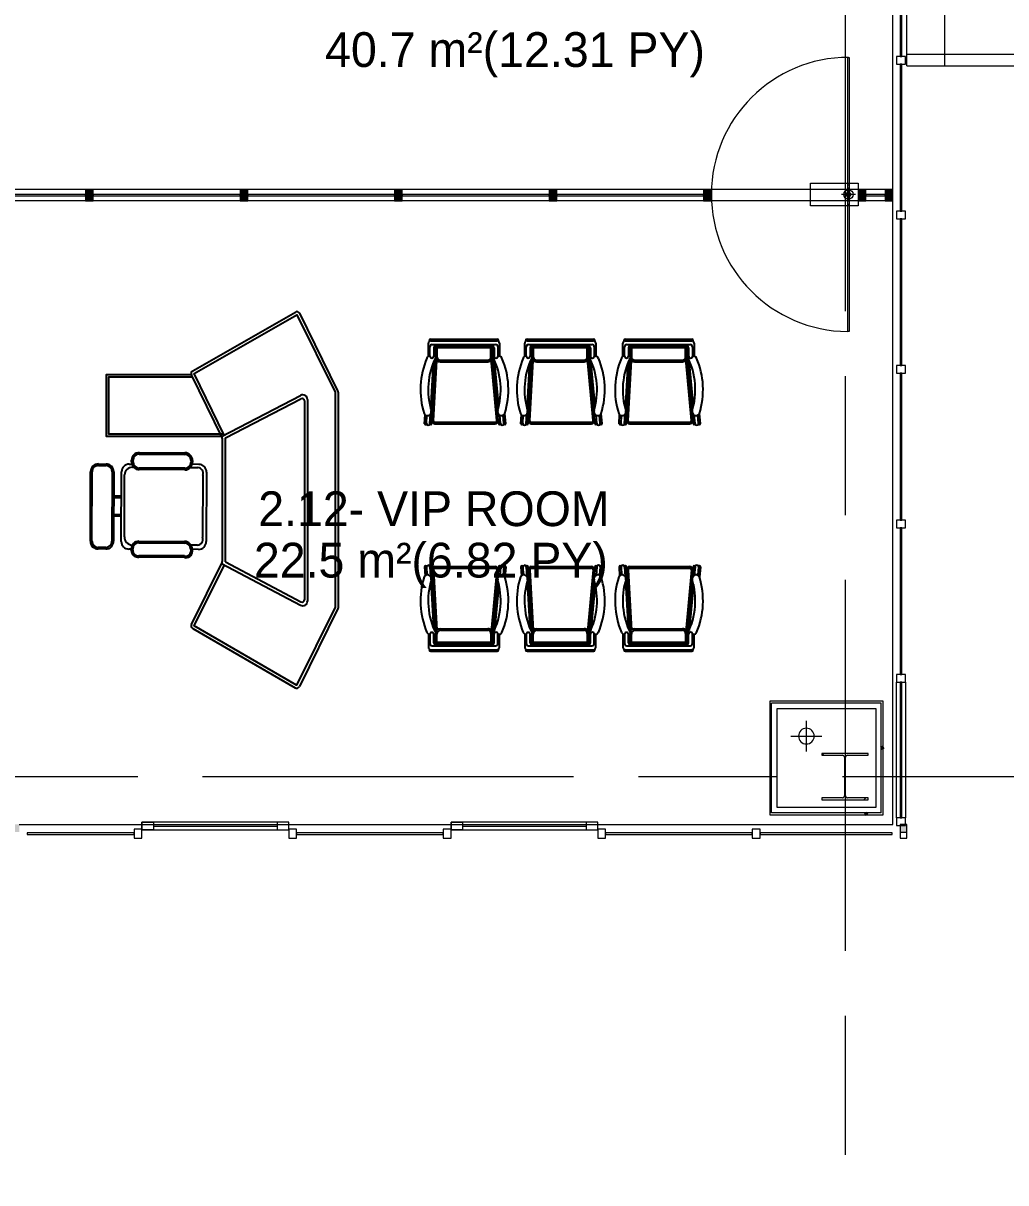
# Model space of a CAD drawing. Header units: millimetres. Extents: x -76261 to 649593, y -304265 to 60256.
# Drawn here: x 89981 to 96341, y -18830 to -11324 of the extents above; entities that cross this region are included whole.
import ezdxf

# ---------------------------------------------------------------- set-up
doc = ezdxf.new("R2010")
doc.units = ezdxf.units.MM
doc.header["$LTSCALE"] = 2000
doc.header["$MEASUREMENT"] = 0
doc.linetypes.add('Centre', pattern=[6.9, 4, -0.7, 1.5, -0.7])
doc.layers.get('0').update_dxf_attribs({"linetype": 'CONTINUOUS'})
for name, color, linetype, lineweight in [('A-AREA-IDEN', 8, 'CONTINUOUS', 15), ('A-DETL-GENF', 8, 'CONTINUOUS', 15), ('A-DETL-MBND', 8, 'CONTINUOUS', 15), ('A-FLOR', 8, 'CONTINUOUS', 15), ('A-GENM', 8, 'CONTINUOUS', 15), ('A-GLAZ', 8, 'CONTINUOUS', 15), ('A-GLAZ-CURT', 8, 'CONTINUOUS', 15), ('A-GLAZ-CWMG', 8, 'CONTINUOUS', 15), ('A-WALL', 8, 'CONTINUOUS', 15), ('A-WALL-PATT', 8, 'CONTINUOUS', 50), ('P-PIPE', 8, 'CONTINUOUS', 15), ('P-PIPE-CNTR', 8, 'CONTINUOUS', 15), ('S-COLS', 8, 'CONTINUOUS', 15), ('S-GRID', 14, 'CONTINUOUS', 15), ('VIP NT_dwg', 8, 'CONTINUOUS', 15)]:
    doc.layers.add(name, color=color, linetype=linetype, lineweight=lineweight)
doc.layers.add('HATCH', color=8, linetype='CONTINUOUS')
doc.styles.add('.VnArial Narrow_B', font='Vnarianb_0.ttf', dxfattribs={"height": 225})
pattern_1 = [(0, (150192.53, 42001.64), (1219.2, 304.8), [50.292, -864.108, 50.292, -864.108, -4876.8]), (0, (150192.53, 42001.64), (1219.2, 304.8), [-1828.8, 50.292, -1778.508, 50.292, -864.108, -2133.6]), (0, (150192.53, 42001.64), (1219.2, 304.8), [-4572, 50.292, -559.308, 50.292, -1473.708]), (120, (150649.73, 42154.04), (-873.5645, 903.4582), [50.292, -864.108, 50.292, -864.108, -4876.8]), (120, (150649.73, 42154.04), (-873.5645, 903.4582), [-1828.8, 50.292, -1778.508, 50.292, -864.108, -2133.6]), (120, (150649.73, 42154.04), (-873.5645, 903.4582), [-4572, 50.292, -559.308, 50.292, -1473.708]), (240, (150802.13, 42763.64), (-345.6355, -1208.2582), [50.292, -864.108, 50.292, -864.108, -4876.8]), (240, (150802.13, 42763.64), (-345.6355, -1208.2582), [-1828.8, 50.292, -1778.508, 50.292, -864.108, -2133.6]), (240, (150802.13, 42763.64), (-345.6355, -1208.2582), [-4572, 50.292, -559.308, 50.292, -1473.708])]

# ---------------------------------------------------------------- blocks, each defined once
blk = doc.blocks.new('AD_UK Beams-Column - SC2-300_300_8_12-V31-2nd FLOOR PLAN')
at = {"layer": 'S-COLS'}
h = blk.add_hatch(dxfattribs=at)
h.set_pattern_fill('FP_71', color=256, style=0, pattern_type=2)
h.set_pattern_definition([(45, (54892.53, 58201.64), (-371.231, 371.231), []), (45, (54892.53, 58764.14), (-371.231, 371.231), [])])
h.paths.add_polyline_path([(-46.2, -150), (150, -150), (150, -138), (17, -138), (7.8, -134.2), (4, -125), (4, 125), (7.8, 134.2), (17, 138), (150, 138), (150, 150), (-150, 150), (-150, 138), (-17, 138), (-7.8, 134.2), (-4, 125), (-4, -125), (-7.8, -134.2), (-17, -138), (-150, -138), (-150, -150)], flags=0)
for p, q in [((150, 150), (-150, 150)), ((-150, 150), (-150, 138)), ((-150, 138), (-17, 138)), ((-4, 125), (-4, -125)), ((4, -125), (4, 125)), ((17, 138), (150, 138)), ((150, 138), (150, 150)), ((-17, -138), (-150, -138)), ((-150, -138), (-150, -150)), ((-150, -150), (150, -150)), ((150, -138), (17, -138)), ((150, -150), (150, -138))]:
    blk.add_line(p, q, dxfattribs=at)
for centre, start, end in [((-17, 125), 0, 90), ((17, 125), 90, 180), ((-17, -125), 270, 0), ((17, -125), 180, 270)]:
    blk.add_arc(centre, 13, start, end, dxfattribs=at)
blk = doc.blocks.new('LS-Office-S_rvt-1-2nd FLOOR PLAN')
at = {"layer": 'A-FLOR'}
for p, q in [((-54582.5, -54401.6), (-54582.5, -48801.6)), ((-54582.5, -58511.6), (-54582.5, -54476.6)), ((-60236.3, -58511.6), (-54582.5, -58511.6))]:
    blk.add_line(p, q, dxfattribs=at)
blk.add_blockref('AD_UK Beams-Column - SC2-300_300_8_12-V31-2nd FLOOR PLAN', (-54892.5, -58201.6))
blk = doc.blocks.new('CANPY1 - Type 1-10849240-2nd FLOOR PLAN')
at = {"layer": 'A-DETL-MBND'}
h = blk.add_hatch(dxfattribs=at)
h.set_pattern_fill('FP_9', color=256, style=0, pattern_type=2)
h.set_pattern_definition([(180, (125, 3545), (-7e-14, -600), []), (270, (125, 3545), (600, 4e-14), [])])
h.paths.add_polyline_path([(3125, 45), (3125, 7045), (-2875, 7045), (-2875, 45), (-2175, 45), (-2175, 345), (-1575, 345), (-1575, 45), (1825, 45), (1825, 345), (2425, 345), (2425, 45), (3117.2, 45)], flags=0)
h.paths.add_polyline_path([(2224.6, 2904.2), (2221.2, 2870.7), (2214.5, 2838.9), (2204.8, 2810), (2192.4, 2784.8), (2177.6, 2764.2), (2161.1, 2749.1), (2143.4, 2739.7), (2125, 2736.6), (2106.6, 2739.7), (2088.9, 2749.1), (2072.4, 2764.2), (2057.6, 2784.8), (2045.2, 2810), (2035.5, 2838.9), (2028.8, 2870.7), (2025.4, 2916.5), (2026.5, 4603.2), (2041.2, 4622.7), (2060.7, 4635.3), (2090.8, 4644.7), (2110, 4648), (2110, 4667.9), (2100, 4668.7), (2100, 4692.3), (2110, 4692.3), (2110, 4729.1), (2120, 4729.1), (2120, 5231.2), (2130, 5231.2), (2130, 4729.1), (2140, 4729.1), (2140, 4692.3), (2150, 4691.4), (2150, 4667.9), (2140, 4667.9), (2140, 4646.6), (2161.1, 4644.1), (2192.4, 4633.3), (2211.6, 4620.9), (2223.5, 4603.2), (2224.6, 2916.5)], flags=0)
h.paths.add_polyline_path([(-1775.4, 2944.5), (-1775.4, 2910.5), (-1778.8, 2877), (-1788.4, 2836.5), (-1795.2, 2816.2), (-1807.6, 2791), (-1822.4, 2770.5), (-1838.9, 2755.3), (-1856.6, 2746), (-1875, 2742.8), (-1893.4, 2746), (-1911.1, 2755.3), (-1927.6, 2770.5), (-1942.4, 2791), (-1954.8, 2816.2), (-1964.5, 2845.2), (-1971.2, 2877), (-1974.6, 2916.5), (-1973.5, 4609.5), (-1961.6, 4627.2), (-1939.3, 4641.6), (-1909.2, 4651), (-1890, 4654.2), (-1890, 4674.1), (-1900, 4674.9), (-1900, 4698.5), (-1890, 4698.5), (-1890, 4735.3), (-1880, 4735.3), (-1880, 5237.4), (-1870, 5237.4), (-1870, 4735.4), (-1860, 4735.4), (-1860, 4698.5), (-1850, 4697.7), (-1850, 4674.1), (-1860, 4674.1), (-1860, 4652.8), (-1838.9, 4650.4), (-1807.6, 4639.6), (-1788.4, 4627.2), (-1776.5, 4609.5), (-1775.4, 2977.5)], flags=0)
for q in [(3125, 7045), (2425, 45)]:
    blk.add_line((3125, 45), q, dxfattribs=at)
blk = doc.blocks.new('System Panel - Glazed-10965413-2nd FLOOR PLAN')
at = {"layer": 'A-GLAZ-CURT'}
for p, q in [((438.8, 5.2), (-438.8, 5.2)), ((-438.8, 5.2), (-438.8, -5.2)), ((438.8, -5.2), (438.8, 5.2)), ((-438.8, -5.2), (438.8, -5.2))]:
    blk.add_line(p, q, dxfattribs=at)
blk = doc.blocks.new('System Panel - Glazed-10965414-2nd FLOOR PLAN')
at = {"layer": 'A-GLAZ-CURT'}
for p, q in [((475, 5.2), (-475, 5.2)), ((-475, 5.2), (-475, -5.2)), ((475, -5.2), (475, 5.2)), ((-475, -5.2), (475, -5.2))]:
    blk.add_line(p, q, dxfattribs=at)
blk = doc.blocks.new('Rectangular Mullion - 50 x 100-10965419-2nd FLOOR PLAN')
at = {"layer": 'A-GLAZ-CWMG'}
for p, q in [((0, 30), (-50, 30)), ((-50, 30), (-50, -30)), ((0, -30), (0, 30)), ((-50, -30), (0, -30))]:
    blk.add_line(p, q, dxfattribs=at)
blk = doc.blocks.new('Rectangular Mullion - 50 x 100-10965412-2nd FLOOR PLAN')
at = {"layer": 'A-GLAZ-CWMG'}
for p, q in [((-25, 30), (25, 30)), ((-25, -30), (-25, 30)), ((25, 30), (25, -30)), ((25, -30), (-25, -30))]:
    blk.add_line(p, q, dxfattribs=at)
blk = doc.blocks.new('Rectangular Mullion - 50 x 100-10932181-2nd FLOOR PLAN')
at = {"layer": 'A-GLAZ-CWMG'}
for p, q in [((-54560, -58469.1), (-54560, -57591.6)), ((-54500, -57591.6), (-54500, -58469.1))]:
    blk.add_line(p, q, dxfattribs=at)
blk = doc.blocks.new('System Panel - Glazed-10965386-2nd FLOOR PLAN')
at = {"layer": 'A-GLAZ-CURT'}
for p, q in [((346.9, 5.2), (-346.9, 5.2)), ((-346.9, 5.2), (-346.9, -5.2)), ((346.9, -5.2), (346.9, 5.2)), ((-346.9, -5.2), (346.9, -5.2))]:
    blk.add_line(p, q, dxfattribs=at)
blk = doc.blocks.new('System Panel - Glazed-10965385-2nd FLOOR PLAN')
at = {"layer": 'A-GLAZ-CURT'}
for p, q in [((475, 5.2), (-475, 5.2)), ((-475, 5.2), (-475, -5.2)), ((475, -5.2), (475, 5.2)), ((-475, -5.2), (475, -5.2))]:
    blk.add_line(p, q, dxfattribs=at)
blk = doc.blocks.new('System Panel - Glazed-10965384-2nd FLOOR PLAN')
at = {"layer": 'A-GLAZ-CURT'}
for p, q in [((428.1, 5.2), (-428.1, 5.2)), ((-428.1, 5.2), (-428.1, -5.2)), ((428.1, -5.2), (428.1, 5.2)), ((-428.1, -5.2), (428.1, -5.2))]:
    blk.add_line(p, q, dxfattribs=at)
blk = doc.blocks.new('System Panel - Glazed-10959352-2nd FLOOR PLAN')
at = {"layer": 'A-GLAZ-CURT'}
for p, q in [((475, 5.2), (-475, 5.2)), ((-475, 5.2), (-475, -5.2)), ((475, -5.2), (475, 5.2)), ((-475, -5.2), (475, -5.2))]:
    blk.add_line(p, q, dxfattribs=at)
blk = doc.blocks.new('SSD-1EA - SSD-1EA-10961592-2nd FLOOR PLAN')
at = {"layer": 'A-DETL-GENF'}
for p, q in [((-417, 882), (-407, 882)), ((-417, -892), (-417, 882)), ((-407, -892), (-407, 882)), ((-475, 68), (-167, 68)), ((-475, -78), (-475, 68)), ((-407, 58), (-417, 58)), ((-412, -50), (-412, 40)), ((-167, 68), (-167, -78)), ((-457, -5), (-367, -5)), ((-407, -68), (-417, -68)), ((-167, -78), (-475, -78)), ((-412, -892), (-417, -892))]:
    blk.add_line(p, q, dxfattribs=at)
for radius in [30, 15]:
    blk.add_circle((-412, -5), radius, dxfattribs=at)
blk.add_arc((-412, -5), 887, 270, 89.67702, dxfattribs=at)
blk = doc.blocks.new('System Panel - Glazed-10961523-2nd FLOOR PLAN')
at = {"layer": 'A-GLAZ-CURT'}
for p, q in [((62.5, 5.2), (-62.5, 5.2)), ((-62.5, 5.2), (-62.5, -5.2)), ((62.5, -5.2), (62.5, 5.2)), ((-62.5, -5.2), (62.5, -5.2))]:
    blk.add_line(p, q, dxfattribs=at)
blk = doc.blocks.new('Rectangular Mullion - 52X100-10959357-2nd FLOOR PLAN')
at = {"layer": 'A-GLAZ-CWMG'}
blk.add_hatch(color=256, dxfattribs=at).paths.add_polyline_path([(0, 37.5), (0, -37.5), (-50, -37.5), (-50, 37.5)], flags=0)
for p, q in [((-50, 37.5), (0, 37.5)), ((-50, -37.5), (-50, 37.5)), ((0, 37.5), (0, -37.5)), ((0, -37.5), (-50, -37.5))]:
    blk.add_line(p, q, dxfattribs=at)
blk = doc.blocks.new('Rectangular Mullion - 52X100-10959346-2nd FLOOR PLAN')
at = {"layer": 'A-GLAZ-CWMG'}
blk.add_hatch(color=256, dxfattribs=at).paths.add_polyline_path([(25, 37.5), (25, -37.5), (-25, -37.5), (-25, 37.5)], flags=0)
for p, q in [((-25, 37.5), (25, 37.5)), ((-25, -37.5), (-25, 37.5)), ((25, 37.5), (25, -37.5)), ((25, -37.5), (-25, -37.5))]:
    blk.add_line(p, q, dxfattribs=at)
blk = doc.blocks.new('Rectangular Mullion - 52X100-10959349-2nd FLOOR PLAN')
at = {"layer": 'A-GLAZ-CWMG'}
for p, q in [((-57807.5, -54401.6), (-58757.5, -54401.6)), ((-57807.5, -54476.6), (-58757.5, -54476.6))]:
    blk.add_line(p, q, dxfattribs=at)
blk = doc.blocks.new('Rectangular Mullion - 52X100-10961520-2nd FLOOR PLAN')
at = {"layer": 'A-GLAZ-CWMG'}
for p, q in [((-54632.5, -54401.6), (-54757.5, -54401.6)), ((-54632.5, -54476.6), (-54757.5, -54476.6))]:
    blk.add_line(p, q, dxfattribs=at)
blk = doc.blocks.new('System Panel - Glazed-10961573-2nd FLOOR PLAN')
at = {"layer": 'A-GLAZ-CURT'}
for p, q in [((242.5, 5.2), (-242.5, 5.2)), ((-242.5, 5.2), (-242.5, -5.2)), ((242.5, -5.2), (242.5, 5.2)), ((-242.5, -5.2), (242.5, -5.2))]:
    blk.add_line(p, q, dxfattribs=at)
blk = doc.blocks.new('Rectangular Mullion - 52X100-10961570-2nd FLOOR PLAN')
at = {"layer": 'A-GLAZ-CWMG'}
for p, q in [((-59807.5, -54401.6), (-60292.5, -54401.6)), ((-59807.5, -54476.6), (-60292.5, -54476.6))]:
    blk.add_line(p, q, dxfattribs=at)
blk = doc.blocks.new('M_Curtain Wall Awning - M_Curtain Wall Awning-V37-2nd FLOOR PLAN')
at = {"layer": 'A-GLAZ'}
for p, q in [((-475, 25), (-475, 75)), ((-475, 75), (-400, 75)), ((-475, 75), (-475, 25)), ((0, 75), (-475, 75)), ((-400, 25), (-475, 25)), ((-475, 25), (0, 25)), ((-400, 75), (-400, 25)), ((400, 75), (-400, 75)), ((-400, 49.6), (400, 49.6)), ((-400, 25), (400, 25)), ((475, 75), (0, 75)), ((0, 25), (475, 25)), ((400, 75), (400, 25)), ((475, 75), (400, 75)), ((400, 25), (475, 25)), ((475, 25), (475, 75)), ((475, 25), (475, 75))]:
    blk.add_line(p, q, dxfattribs=at)
blk = doc.blocks.new('Rectangular Mullion - 50 x 100-10963572-2nd FLOOR PLAN')
at = {"layer": 'A-GLAZ-CWMG'}
for p, q in [((-25, 30), (25, 30)), ((-25, -30), (-25, 30)), ((25, 30), (25, -30)), ((25, -30), (-25, -30))]:
    blk.add_line(p, q, dxfattribs=at)
blk = doc.blocks.new('Rectangular Mullion - 50 x 100-10963606-2nd FLOOR PLAN')
at = {"layer": 'A-GLAZ-CWMG'}
for p, q in [((-25, 30), (25, 30)), ((-25, -30), (-25, 30)), ((25, 30), (25, -30)), ((25, -30), (-25, -30))]:
    blk.add_line(p, q, dxfattribs=at)
blk = doc.blocks.new('VIP NT_dwg_A$C05602383-10770773-2nd FLOOR PLAN')
at = {"layer": 'HATCH'}
for p, q in [((662.7, 2054.9), (1327.2, 2435.1)), ((1602, 1925.2), (1355.1, 2426.6)), ((2202.4, 2259.1), (2632.4, 2259.1)), ((2826, 2259.1), (3256, 2259.1)), ((3461.9, 2259.1), (3891.9, 2259.1)), ((2187.4, 2146.9), (2187.4, 2234.1)), ((2197.4, 2149.1), (2197.4, 2209.1)), ((2202.4, 2249.1), (2632.4, 2249.1)), ((2212.4, 2224.1), (2622.4, 2224.1)), ((2231.7, 2148.9), (2231.7, 2202.6)), ((2232.4, 2214.1), (2602.4, 2214.1)), ((2602.8, 2146.9), (2602.8, 2202.6)), ((2612.4, 2204.1), (2612.4, 2149.1)), ((2637.4, 2209.1), (2637.4, 2149.1)), ((2647.4, 2234.1), (2647.4, 2149.1)), ((2811, 2146.9), (2811, 2234.1)), ((2821, 2149.1), (2821, 2209.1)), ((2826, 2249.1), (3256, 2249.1)), ((2836, 2224.1), (3246, 2224.1)), ((2855.3, 2148.9), (2855.3, 2202.6)), ((2856, 2214.1), (3226, 2214.1)), ((3226.4, 2146.9), (3226.4, 2202.6)), ((3236, 2204.1), (3236, 2149.1)), ((3261, 2209.1), (3261, 2149.1)), ((3271, 2234.1), (3271, 2149.1)), ((3446.9, 2146.9), (3446.9, 2234.1)), ((3456.9, 2149.1), (3456.9, 2209.1)), ((3461.9, 2249.1), (3891.9, 2249.1)), ((3471.9, 2224.1), (3881.9, 2224.1)), ((3491.2, 2148.9), (3491.2, 2202.6)), ((3491.9, 2214.1), (3861.9, 2214.1)), ((3862.3, 2146.9), (3862.3, 2202.6)), ((3871.9, 2204.1), (3871.9, 2149.1)), ((3896.9, 2209.1), (3896.9, 2149.1)), ((3906.9, 2234.1), (3906.9, 2149.1)), ((2203, 1807), (2220.6, 2107.4)), ((2210.2, 1732.3), (2231.2, 2113.4)), ((2220.2, 1731.7), (2241.7, 2122.2)), ((2231.2, 2111), (2233.1, 2137)), ((2262.9, 2113.4), (2572.8, 2113.4)), ((2266.7, 2123.4), (2572.8, 2123.4)), ((2630.1, 1732.1), (2594, 2130.8)), ((2602.7, 2146.1), (2602.6, 2146.8)), ((2612.4, 2150.7), (2612.4, 2150.7)), ((2643.7, 1826.6), (2615, 2124.2)), ((2637.8, 2149.1), (2645.6, 2149.1)), ((2826.6, 1807), (2844.2, 2107.4)), ((2833.8, 1732.3), (2854.9, 2113.4)), ((2843.8, 1731.7), (2865.4, 2122.2)), ((2854.8, 2111), (2856.7, 2137)), ((2886.6, 2113.4), (3196.4, 2113.4)), ((2890.3, 2123.4), (3196.4, 2123.4)), ((3253.7, 1732.1), (3217.6, 2130.8)), ((3226.3, 2146.1), (3226.2, 2146.8)), ((3236, 2150.7), (3236, 2150.7)), ((3267.3, 1826.6), (3238.6, 2124.2)), ((3261.4, 2149.1), (3269.2, 2149.1)), ((3462.5, 1807), (3480.1, 2107.4)), ((3469.7, 1732.3), (3490.7, 2113.4)), ((3479.6, 1731.7), (3501.2, 2122.2)), ((3490.7, 2111), (3492.5, 2137)), ((3522.4, 2113.4), (3832.3, 2113.4)), ((3526.2, 2123.4), (3832.3, 2123.4)), ((3889.6, 1732.1), (3853.5, 2130.8)), ((3862.1, 2146.1), (3862.1, 2146.8)), ((3871.9, 2150.7), (3871.9, 2150.7)), ((3903.1, 1826.6), (3874.4, 2124.2)), ((3897.2, 2149.1), (3905, 2149.1)), ((852.5, 1622.8), (654.6, 2028.8)), ((849.1, 1629.7), (1361.1, 1895.5)), ((1604, 1916.4), (1604, 525.7)), ((874.6, 1620.4), (1363, 1873.9)), ((1384.9, 1860.6), (1384.9, 572.2)), ((1404.9, 1868.8), (1404.9, 563.9)), ((2162.4, 1712), (2165.9, 1771)), ((2175.6, 1712.9), (2178.3, 1765.2)), ((2197.5, 1712.9), (2201.1, 1774.5)), ((2209.2, 1713), (2210.4, 1731)), ((2641.8, 1713.3), (2638.9, 1745.7)), ((2654.6, 1712.9), (2649.4, 1767.5)), ((2676.4, 1712.9), (2671.6, 1767.6)), ((2688.8, 1712.9), (2682.8, 1778.8)), ((2786, 1712), (2789.5, 1771)), ((2799.3, 1712.9), (2801.9, 1765.2)), ((2821.1, 1712.9), (2824.7, 1774.5)), ((2832.9, 1713), (2834, 1731)), ((3265.4, 1713.3), (3262.6, 1745.7)), ((3278.2, 1712.9), (3273, 1767.5)), ((3300.1, 1712.9), (3295.2, 1767.6)), ((3312.4, 1712.9), (3306.4, 1778.8)), ((3421.9, 1712), (3425.4, 1771)), ((3435.1, 1712.9), (3437.7, 1765.2)), ((3456.9, 1712.9), (3460.5, 1774.5)), ((3468.7, 1713), (3469.8, 1731)), ((3901.3, 1713.3), (3898.4, 1745.7)), ((3914.1, 1712.9), (3908.8, 1767.5)), ((3935.9, 1712.9), (3931.1, 1767.6)), ((3948.2, 1712.9), (3942.3, 1778.8)), ((2162.4, 1711.2), (2162.4, 1711.2)), ((2230.2, 1721.2), (2620.2, 1721.2)), ((2230.2, 1711.2), (2620.2, 1711.2)), ((2786, 1711.2), (2786, 1711.2)), ((2853.8, 1721.2), (3243.8, 1721.2)), ((2853.8, 1711.2), (3243.8, 1711.2)), ((3421.8, 1711.2), (3421.8, 1711.2)), ((3489.6, 1721.2), (3879.6, 1721.2)), ((3489.6, 1711.2), (3879.6, 1711.2)), ((854.2, 1632.4), (854.6, 1632.6)), ((854.5, 822.3), (854.5, 1614)), ((863.5, 1614.7), (863.7, 1614.8)), ((874.5, 817.1), (874.5, 1620.4)), ((316.7, 1525), (611.6, 1523.8)), ((316.7, 1515), (611.6, 1513.8)), ((51.9, 1451.4), (101.9, 1451.2)), ((51.9, 1441.4), (101.9, 1441.2)), ((251.9, 1450.6), (269.1, 1450.6)), ((266.5, 1464.9), (266.6, 1475.2)), ((271.8, 1430.6), (281.1, 1430.5)), ((276.5, 1464.9), (276.6, 1475.1)), ((647.6, 1429.1), (694.6, 1428.9)), ((651.4, 1473.7), (651.4, 1463.4)), ((701.9, 1449), (657.6, 1449.2)), ((661.4, 1473.6), (661.4, 1463.4)), ((0, 951.6), (1.7, 1401.6)), ((10, 951.6), (11.7, 1401.6)), ((141.7, 1401.1), (140, 951.1)), ((151.7, 1401), (150, 951)), ((200, 950.8), (201.7, 1400.8)), ((220.1, 980.9), (221.7, 1380.8)), ((611.2, 1413.6), (316.3, 1414.7)), ((611.2, 1423.6), (316.4, 1424.7)), ((728.2, 1378.8), (726.7, 975.6)), ((751.7, 1398.7), (750, 948.7)), ((149.9, 1234.8), (200.1, 1234.6)), ((150, 1244.8), (200.1, 1244.6)), ((149.5, 1125.7), (199.6, 1125.5)), ((149.5, 1115.7), (199.6, 1115.5)), ((99.8, 911.2), (49.8, 911.4)), ((99.8, 901.2), (49.8, 901.4)), ((263.7, 900.6), (249.8, 900.6)), ((264.3, 892.6), (264.3, 901.2)), ((273.1, 926.1), (270.1, 926.1)), ((274.3, 892.5), (274.3, 901.1)), ((314.5, 951), (609.6, 949.8)), ((314.5, 941), (609.6, 939.8)), ((693, 925.7), (652.4, 925.7)), ((609.2, 846.2), (314.1, 847.4)), ((609.3, 856.2), (314.2, 857.4)), ((649.4, 899.7), (649.4, 882.8)), ((699.8, 898.9), (658.3, 899.1)), ((659.4, 899.6), (659.4, 882.8)), ((654.7, 413.4), (852.4, 813.5)), ((849.5, 807.6), (1360.9, 537.3)), ((874.4, 817.1), (1362.9, 558.9)), ((2162.4, 787.6), (2162.4, 787.5)), ((2162.4, 786.7), (2165.9, 727.8)), ((2175.6, 785.8), (2178.3, 733.5)), ((2197.5, 785.8), (2201.1, 724.2)), ((2209.2, 785.7), (2210.4, 767.8)), ((2210.2, 766.5), (2231.2, 385.3)), ((2220.2, 767), (2241.7, 376.5)), ((2230.2, 787.6), (2620.2, 787.6)), ((2230.2, 777.6), (2620.2, 777.6)), ((2630.1, 766.7), (2594, 367.9)), ((2641.8, 785.5), (2638.9, 753)), ((2654.6, 785.8), (2649.4, 731.2)), ((2676.4, 785.8), (2671.6, 731.2)), ((2688.8, 785.8), (2682.8, 719.9)), ((2786, 787.6), (2786, 787.5)), ((2786, 786.7), (2789.5, 727.8)), ((2799.3, 785.8), (2801.9, 733.5)), ((2821.1, 785.8), (2824.7, 724.2)), ((2832.9, 785.7), (2834, 767.8)), ((2833.8, 766.5), (2854.9, 385.3)), ((2843.8, 767), (2865.4, 376.5)), ((2853.8, 787.6), (3243.8, 787.6)), ((2853.8, 777.6), (3243.8, 777.6)), ((3253.7, 766.7), (3217.6, 367.9)), ((3265.4, 785.5), (3262.6, 753)), ((3278.2, 785.8), (3273, 731.2)), ((3300.1, 785.8), (3295.2, 731.2)), ((3312.4, 785.8), (3306.4, 719.9)), ((3421.8, 787.6), (3421.8, 787.5)), ((3421.9, 786.7), (3425.4, 727.8)), ((3435.1, 785.8), (3437.7, 733.5)), ((3456.9, 785.8), (3460.5, 724.2)), ((3468.7, 785.7), (3469.8, 767.8)), ((3469.7, 766.5), (3490.7, 385.3)), ((3479.6, 767), (3501.2, 376.5)), ((3489.6, 787.6), (3879.6, 787.6)), ((3489.6, 777.6), (3879.6, 777.6)), ((3889.6, 766.7), (3853.5, 367.9)), ((3901.3, 785.5), (3898.4, 753)), ((3914.1, 785.8), (3908.8, 731.2)), ((3935.9, 785.8), (3931.1, 731.2)), ((3948.2, 785.8), (3942.3, 719.9)), ((2203, 691.7), (2220.6, 391.3)), ((2826.6, 691.7), (2844.2, 391.3)), ((3462.5, 691.7), (3480.1, 391.3)), ((2643.7, 672.1), (2615, 374.5)), ((3267.3, 672.1), (3238.6, 374.5)), ((3903.1, 672.1), (3874.4, 374.5)), ((1602, 516.8), (1353, 11.1)), ((662.6, 387.2), (1325, 2.7)), ((2231.2, 387.7), (2233.1, 361.7)), ((2262.9, 385.3), (2572.8, 385.3)), ((2266.7, 375.3), (2572.8, 375.3)), ((2854.8, 387.7), (2856.7, 361.7)), ((2886.6, 385.3), (3196.4, 385.3)), ((2890.3, 375.3), (3196.4, 375.3)), ((3490.7, 387.7), (3492.5, 361.7)), ((3522.4, 385.3), (3832.3, 385.3)), ((3526.2, 375.3), (3832.3, 375.3)), ((2187.4, 351.8), (2187.4, 264.6)), ((2197.4, 349.7), (2197.4, 289.6)), ((2231.7, 349.8), (2231.7, 296.1)), ((2602.7, 352.6), (2602.6, 351.9)), ((2602.8, 351.9), (2602.8, 296.1)), ((2612.4, 294.6), (2612.4, 349.6)), ((2612.4, 348.1), (2612.4, 348)), ((2637.4, 289.6), (2637.4, 349.6)), ((2637.8, 349.6), (2645.6, 349.6)), ((2647.4, 264.6), (2647.4, 349.6)), ((2811, 351.8), (2811, 264.6)), ((2821, 349.7), (2821, 289.6)), ((2855.3, 349.8), (2855.3, 296.1)), ((3226.3, 352.6), (3226.2, 351.9)), ((3226.4, 351.9), (3226.4, 296.1)), ((3236, 294.6), (3236, 349.6)), ((3236, 348.1), (3236, 348)), ((3261, 289.6), (3261, 349.6)), ((3261.4, 349.6), (3269.2, 349.6)), ((3271, 264.6), (3271, 349.6)), ((3446.9, 351.8), (3446.9, 264.6)), ((3456.9, 349.7), (3456.9, 289.6)), ((3491.2, 349.8), (3491.2, 296.1)), ((3862.1, 352.6), (3862.1, 351.9)), ((3862.3, 351.9), (3862.3, 296.1)), ((3871.9, 294.6), (3871.9, 349.6)), ((3871.9, 348.1), (3871.9, 348)), ((3896.9, 289.6), (3896.9, 349.6)), ((3897.2, 349.6), (3905, 349.6)), ((3906.9, 264.6), (3906.9, 349.6)), ((2202.4, 249.6), (2632.4, 249.6)), ((2202.4, 239.6), (2632.4, 239.6)), ((2212.4, 274.6), (2622.4, 274.6)), ((2232.4, 284.6), (2602.4, 284.6)), ((2826, 249.6), (3256, 249.6)), ((2826, 239.6), (3256, 239.6)), ((2836, 274.6), (3246, 274.6)), ((2856, 284.6), (3226, 284.6)), ((3461.9, 249.6), (3891.9, 249.6)), ((3461.9, 239.6), (3891.9, 239.6)), ((3471.9, 274.6), (3881.9, 274.6)), ((3491.9, 284.6), (3861.9, 284.6))]:
    blk.add_line(p, q, dxfattribs=at)
at = {"layer": 'HATCH', "flags": 128}
for points in [[(867, 1638.7), (672.6, 2037.5), (1337.2, 2417.7), (1584, 1916.4), (1584, 525.7), (1335, 20), (672.6, 404.5), (867.2, 798.3)], [(2222.4, 2204.1), (2222.6, 2148.9), (2230.9, 2148.9)], [(2592.8, 2212.6), (2547.3, 2212.6), (2241.7, 2212.6)], [(2592.8, 2146.9), (2592.8, 2202.6), (2547.3, 2202.6), (2241.7, 2202.6), (2241.7, 2148.4)], [(2846, 2204.1), (2846.2, 2148.9), (2854.5, 2148.9)], [(3216.4, 2212.6), (3170.9, 2212.6), (2865.3, 2212.6)], [(3216.4, 2146.9), (3216.4, 2202.6), (3170.9, 2202.6), (2865.3, 2202.6), (2865.3, 2148.4)], [(3481.9, 2204.1), (3482.1, 2148.9), (3490.4, 2148.9)], [(3852.3, 2212.6), (3806.8, 2212.6), (3501.2, 2212.6)], [(3852.3, 2146.9), (3852.3, 2202.6), (3806.8, 2202.6), (3501.2, 2202.6), (3501.2, 2148.4)], [(2640.1, 1733), (2634.6, 1793.3), (2604, 2130.8)], [(3263.7, 1733), (3258.2, 1793.3), (3227.7, 2130.8)], [(3899.5, 1733), (3894.1, 1793.3), (3863.5, 2130.8)], [(854.5, 1628.4), (103.6, 1628.4), (103.6, 2029.9), (656, 2029.9)], [(854.5, 1643.4), (118.6, 1643.4), (118.6, 2014.9), (656, 2014.9)], [(2640.1, 765.8), (2634.6, 705.4), (2604, 367.9)], [(3263.7, 765.8), (3258.2, 705.4), (3227.7, 367.9)], [(3899.5, 765.8), (3894.1, 705.4), (3863.5, 367.9)], [(1604.1, 525.9), (1604.1, 520.5), (1601.4, 515.3)], [(2222.4, 294.6), (2222.6, 349.8), (2230.9, 349.8)], [(2592.8, 351.9), (2592.8, 296.1), (2547.3, 296.1), (2241.7, 296.1), (2241.7, 350.3)], [(2846, 294.6), (2846.2, 349.8), (2854.5, 349.8)], [(3216.4, 351.9), (3216.4, 296.1), (3170.9, 296.1), (2865.3, 296.1), (2865.3, 350.3)], [(3481.9, 294.6), (3482.1, 349.8), (3490.4, 349.8)], [(3852.3, 351.9), (3852.3, 296.1), (3806.8, 296.1), (3501.2, 296.1), (3501.2, 350.3)], [(2592.8, 286.1), (2547.3, 286.1), (2241.7, 286.1)], [(3216.4, 286.1), (3170.9, 286.1), (2865.3, 286.1)], [(3852.3, 286.1), (3806.8, 286.1), (3501.2, 286.1)]]:
    blk.add_lwpolyline(points, dxfattribs=at)
at = {"layer": 'HATCH'}
for centre, radius, start, end in [((1337.2, 2417.7), 20, 26.21704, 119.77446), ((2202.9, 2249), 10.3, 90, 179.99992), ((2632.6, 2249), 10.3, 0.00214, 90), ((2826.5, 2249), 10.3, 90, 179.99992), ((3256.2, 2249), 10.3, 0.00214, 90), ((3462.4, 2249), 10.3, 90, 179.99992), ((3892.1, 2249), 10.3, 0.00214, 90), ((2202.4, 2234.1), 15, 90.00036, 180), ((2212.4, 2209.1), 15, 90.00036, 180), ((2232.4, 2204.1), 10, 90.00036, 180), ((2241.7, 2202.6), 10, 90, 180), ((2592.8, 2202.6), 10, 0, 90), ((2602.4, 2204.1), 10, 0.00073, 90.00036), ((2622.4, 2209.1), 15, 0.00073, 90.00036), ((2632.4, 2234.1), 15, 0.00073, 90.00036), ((2826, 2234.1), 15, 90.00036, 180), ((2836, 2209.1), 15, 90.00036, 180), ((2856, 2204.1), 10, 90.00036, 180), ((2865.3, 2202.6), 10, 90, 180), ((3216.4, 2202.6), 10, 0, 90), ((3226, 2204.1), 10, 0.00073, 90.00036), ((3246, 2209.1), 15, 0.00073, 90.00036), ((3256, 2234.1), 15, 0.00073, 90.00036), ((3461.9, 2234.1), 15, 90.00036, 180), ((3471.9, 2209.1), 15, 90.00036, 180), ((3491.9, 2204.1), 10, 90.00036, 180), ((3501.2, 2202.6), 10, 90, 180), ((3852.3, 2202.6), 10, 0, 90), ((3861.9, 2204.1), 10, 0.00073, 90.00036), ((3881.9, 2209.1), 15, 0.00073, 90.00036), ((3891.9, 2234.1), 15, 0.00073, 90.00036), ((2655.1, 1932.8), 518.8, 156.82048, 197.31102), ((2196.5, 2129.1), 20, 87.43497, 156.83991), ((2655.1, 1932.8), 468.8, 153.53653, 197.31102), ((2210, 2149.9), 12.6, 183.51607, 355.71441), ((2230.9, 2143.9), 5, 333.53653, 90), ((2262.9, 2143.4), 30, 188.94955, 270), ((2266.7, 2148.4), 25, 180, 270), ((2572.8, 2143.4), 30, 270, 5.17488), ((2572.8, 2143.4), 20, 270, 5.17488), ((2187, 1932.8), 468.8, 27.56971, 27.76928), ((2611.3, 2143.7), 5, 120.58913, 206.43341), ((2187, 1932.8), 468.8, 342.68898, 26.43341), ((2612.8, 2141.1), 8.01, 90, 120.58913), ((2625.5, 2149.4), 12.6, 180.00008, 359.99992), ((2645.6, 2129.1), 20, 23.17952, 90), ((2187, 1932.8), 518.8, 342.68898, 23.17952), ((3278.7, 1932.8), 518.8, 156.82048, 197.31102), ((2820.1, 2129.1), 20, 87.43497, 156.83991), ((3278.7, 1932.8), 468.8, 153.53653, 197.31102), ((2833.6, 2149.9), 12.6, 183.51607, 355.71441), ((2854.5, 2143.9), 5, 333.53653, 90), ((2886.6, 2143.4), 30, 188.94955, 270), ((2890.3, 2148.4), 25, 180, 270), ((3196.4, 2143.4), 30, 270, 5.17488), ((3196.4, 2143.4), 20, 270, 5.17488), ((2810.7, 1932.8), 468.8, 27.56971, 27.76928), ((3234.9, 2143.7), 5, 120.58913, 206.43341), ((2810.7, 1932.8), 468.8, 342.68898, 26.43341), ((3236.5, 2141.1), 8.01, 90, 120.58913), ((3249.2, 2149.4), 12.6, 180.00008, 359.99992), ((3269.2, 2129.1), 20, 23.17952, 90), ((2810.7, 1932.8), 518.8, 342.68898, 23.17952), ((3914.5, 1932.8), 518.8, 156.82048, 197.31102), ((3456, 2129.1), 20, 87.43497, 156.83991), ((3914.5, 1932.8), 468.8, 153.53653, 197.31102), ((3469.5, 2149.9), 12.6, 183.51607, 355.71441), ((3490.4, 2143.9), 5, 333.53653, 90), ((3522.4, 2143.4), 30, 188.94955, 270), ((3526.2, 2148.4), 25, 180, 270), ((3832.3, 2143.4), 30, 270, 5.17488), ((3832.3, 2143.4), 20, 270, 5.17488), ((3446.5, 1932.8), 468.8, 27.56971, 27.76928), ((3870.8, 2143.7), 5, 120.58913, 206.43341), ((3446.5, 1932.8), 468.8, 342.68898, 26.43341), ((3872.3, 2141.1), 8.01, 90, 120.58913), ((3885, 2149.4), 12.6, 180.00008, 359.99992), ((3905, 2129.1), 20, 23.17952, 90), ((3446.5, 1932.8), 518.8, 342.68898, 23.17952), ((672.6, 2037.5), 20, 119.77446, 205.9816), ((1374.9, 1868.8), 30, 0, 117.42962), ((1584, 1916.4), 20, 0.00036, 26.21704), ((1369.9, 1860.6), 15, 0, 117.42962), ((2181.7, 1789.9), 25, 195.36695, 15.36679), ((2230.2, 1731.2), 20, 176.83946, 270), ((2230.2, 1731.2), 10, 176.83946, 270), ((2620.2, 1731.2), 20, 270, 5.17488), ((2620.2, 1731.2), 10, 270, 5.17488), ((2660.4, 1789.9), 25, 164.63321, 344.63305), ((2805.3, 1789.9), 25, 195.36695, 15.36679), ((2853.8, 1731.2), 20, 176.83946, 270), ((2853.8, 1731.2), 10, 176.83946, 270), ((3243.8, 1731.2), 20, 270, 5.17488), ((3243.8, 1731.2), 10, 270, 5.17488), ((3284, 1789.9), 25, 164.63321, 344.63305), ((3441.2, 1789.9), 25, 195.36695, 15.36679), ((3489.6, 1731.2), 20, 176.83946, 270), ((3489.6, 1731.2), 10, 176.83946, 270), ((3879.6, 1731.2), 20, 270, 5.17488), ((3879.6, 1731.2), 10, 270, 5.17488), ((3919.9, 1789.9), 25, 164.63321, 344.63305), ((2169.2, 1712.8), 6.7, 178.75088, 358.75073), ((2186.7, 1713.3), 11, 180.00008, 359.99992), ((2203.5, 1713.1), 5.74, 178.54276, 358.54261), ((2648.3, 1713), 6.36, 178.81772, 358.81757), ((2665.6, 1712.9), 10.9, 180.00008, 359.99992), ((2682.6, 1712.9), 6.16, 180.00008, 359.99992), ((2792.9, 1712.8), 6.7, 178.75088, 358.75073), ((2810.3, 1713.3), 11, 180.00008, 359.99992), ((2827.1, 1713.1), 5.74, 178.54276, 358.54261), ((3271.9, 1713), 6.36, 178.81772, 358.81757), ((3289.2, 1712.9), 10.9, 180.00008, 359.99992), ((3306.2, 1712.9), 6.16, 180.00008, 359.99992), ((3428.7, 1712.8), 6.7, 178.75088, 358.75073), ((3446.2, 1713.3), 11, 180.00008, 359.99992), ((3462.9, 1713.1), 5.74, 178.54276, 358.54261), ((3907.8, 1713), 6.36, 178.81772, 358.81757), ((3925, 1712.9), 10.9, 180.00008, 359.99992), ((3942.1, 1712.9), 6.16, 180.00008, 359.99992), ((834.5, 1614), 20, 0, 25.9816), ((316.6, 1475), 50, 89.77929, 179.77929), ((316.6, 1475), 40, 89.77929, 179.77929), ((611.4, 1473.8), 50, 359.77929, 89.77929), ((611.4, 1473.8), 40, 359.77929, 89.77929), ((51.7, 1401.4), 50, 89.77929, 179.77929), ((51.7, 1401.4), 40, 89.77929, 179.77929), ((101.7, 1401.2), 50, 359.77929, 89.77929), ((101.7, 1401.2), 40, 359.77929, 89.77929), ((251.7, 1400.6), 50, 89.77929, 179.77929), ((271.7, 1380.6), 50, 89.77929, 179.77929), ((316.5, 1464.7), 50, 179.77929, 269.77929), ((316.5, 1464.7), 40, 179.77929, 269.77929), ((611.4, 1463.6), 40, 269.77929, 359.77929), ((611.4, 1463.6), 50, 269.77929, 359.77929), ((691.7, 1390.6), 38.4, 342.05544, 85.61053), ((701.7, 1398.9), 50, 359.77929, 89.77929), ((274.3, 980), 54.2, 179.08021, 265.54916), ((50, 951.4), 50, 179.77929, 269.77929), ((50, 951.4), 40, 179.77929, 269.77929), ((100, 951.2), 40, 269.77929, 359.77929), ((100, 951.2), 50, 269.77929, 359.77929), ((250, 950.6), 50, 179.77929, 269.77929), ((314.3, 901), 50, 89.77929, 179.77929), ((314.3, 901), 40, 89.77929, 179.77929), ((609.4, 899.8), 50, 359.77929, 89.77929), ((609.4, 899.8), 40, 359.77929, 89.77929), ((690.2, 963.9), 38.3, 274.2523, 17.76602), ((700, 948.9), 50, 269.77929, 359.77929), ((310.3, 893.2), 46, 180.72933, 274.82547), ((310.3, 893.2), 36, 180.72933, 274.82547), ((619.3, 885.1), 40.2, 255.53493, 356.6234), ((619.3, 885.1), 30.2, 255.53493, 356.6234), ((834.5, 822.3), 20, 333.7044, 0), ((2169.2, 785.9), 6.7, 1.24927, 181.24912), ((2186.7, 785.5), 11, 0.00008, 179.99992), ((2203.5, 785.6), 5.74, 1.45739, 181.45724), ((2230.2, 767.6), 20, 90, 183.16054), ((2230.2, 767.6), 10, 90, 183.16054), ((2620.2, 767.6), 20, 354.82512, 90), ((2620.2, 767.6), 10, 354.82512, 90), ((2648.3, 785.7), 6.36, 1.18243, 181.18228), ((2665.6, 785.9), 10.9, 0.00008, 179.99992), ((2682.6, 785.9), 6.16, 0.00008, 179.99992), ((2792.9, 785.9), 6.7, 1.24927, 181.24912), ((2810.3, 785.5), 11, 0.00008, 179.99992), ((2827.1, 785.6), 5.74, 1.45739, 181.45724), ((2853.8, 767.6), 20, 90, 183.16054), ((2853.8, 767.6), 10, 90, 183.16054), ((3243.8, 767.6), 20, 354.82512, 90), ((3243.8, 767.6), 10, 354.82512, 90), ((3271.9, 785.7), 6.36, 1.18243, 181.18228), ((3289.2, 785.9), 10.9, 0.00008, 179.99992), ((3306.2, 785.9), 6.16, 0.00008, 179.99992), ((3428.7, 785.9), 6.7, 1.24927, 181.24912), ((3446.2, 785.5), 11, 0.00008, 179.99992), ((3462.9, 785.6), 5.74, 1.45739, 181.45724), ((3489.6, 767.6), 20, 90, 183.16054), ((3489.6, 767.6), 10, 90, 183.16054), ((3879.6, 767.6), 20, 354.82512, 90), ((3879.6, 767.6), 10, 354.82512, 90), ((3907.8, 785.7), 6.36, 1.18243, 181.18228), ((3925, 785.9), 10.9, 0.00008, 179.99992), ((3942.1, 785.9), 6.16, 0.00008, 179.99992), ((2655.1, 566), 518.8, 162.68898, 203.17952), ((2181.7, 708.9), 25, 344.63321, 164.63305), ((2655.1, 566), 468.8, 162.68898, 206.46347), ((2187, 566), 468.8, 333.56659, 17.31102), ((2660.4, 708.9), 25, 15.36695, 195.36679), ((2187, 566), 518.8, 336.82048, 17.31102), ((3278.7, 566), 518.8, 162.68898, 203.17952), ((2805.3, 708.9), 25, 344.63321, 164.63305), ((3278.7, 566), 468.8, 162.68898, 206.46347), ((2810.7, 566), 468.8, 333.56659, 17.31102), ((3284, 708.9), 25, 15.36695, 195.36679), ((2810.7, 566), 518.8, 336.82048, 17.31102), ((3914.5, 566), 518.8, 162.68898, 203.17952), ((3441.2, 708.9), 25, 344.63321, 164.63305), ((3914.5, 566), 468.8, 162.68898, 206.46347), ((3446.5, 566), 468.8, 333.56659, 17.31102), ((3919.9, 708.9), 25, 15.36695, 195.36679), ((3446.5, 566), 518.8, 336.82048, 17.31102), ((1374.9, 563.9), 30, 242.1394, 0), ((1369.9, 572.2), 15, 242.1394, 0), ((672.6, 404.5), 20, 153.7044, 239.86367), ((2262.9, 355.3), 30, 90, 171.05045), ((2266.7, 350.3), 25, 90, 180), ((2572.8, 355.3), 30, 354.82512, 90), ((2572.8, 355.3), 20, 354.82512, 90), ((2886.6, 355.3), 30, 90, 171.05045), ((2890.3, 350.3), 25, 90, 180), ((3196.4, 355.3), 30, 354.82512, 90), ((3196.4, 355.3), 20, 354.82512, 90), ((3522.4, 355.3), 30, 90, 171.05045), ((3526.2, 350.3), 25, 90, 180), ((3832.3, 355.3), 30, 354.82512, 90), ((3832.3, 355.3), 20, 354.82512, 90), ((2196.5, 369.6), 20, 203.16009, 272.56503), ((2210, 348.9), 12.6, 4.28559, 176.48393), ((2230.9, 354.8), 5, 270, 26.46347), ((2187, 566), 468.8, 332.23072, 332.43029), ((2611.3, 355), 5, 153.56659, 239.41087), ((2612.8, 357.6), 8.01, 239.41087, 270), ((2625.5, 349.3), 12.6, 0.00008, 179.99992), ((2645.6, 369.6), 20, 270, 336.82048), ((2820.1, 369.6), 20, 203.16009, 272.56503), ((2833.6, 348.9), 12.6, 4.28559, 176.48393), ((2854.5, 354.8), 5, 270, 26.46347), ((2810.7, 566), 468.8, 332.23072, 332.43029), ((3234.9, 355), 5, 153.56659, 239.41087), ((3236.5, 357.6), 8.01, 239.41087, 270), ((3249.2, 349.3), 12.6, 0.00008, 179.99992), ((3269.2, 369.6), 20, 270, 336.82048), ((3456, 369.6), 20, 203.16009, 272.56503), ((3469.5, 348.9), 12.6, 4.28559, 176.48393), ((3490.4, 354.8), 5, 270, 26.46347), ((3446.5, 566), 468.8, 332.23072, 332.43029), ((3870.8, 355), 5, 153.56659, 239.41087), ((3872.3, 357.6), 8.01, 239.41087, 270), ((3885, 349.3), 12.6, 0.00008, 179.99992), ((3905, 369.6), 20, 270, 336.82048), ((2202.4, 264.6), 15, 180, 269.99964), ((2202.9, 249.7), 10.3, 180.00008, 270), ((2212.4, 289.6), 15, 180, 269.99964), ((2232.4, 294.6), 10, 180, 269.99964), ((2241.7, 296.1), 10, 180, 270), ((2592.8, 296.1), 10, 270, 360), ((2602.4, 294.6), 10, 269.99964, 359.99927), ((2622.4, 289.6), 15, 269.99964, 359.99927), ((2632.4, 264.6), 15, 269.99964, 359.99927), ((2632.6, 249.7), 10.3, 270, 359.99786), ((2826, 264.6), 15, 180, 269.99964), ((2826.5, 249.7), 10.3, 180.00008, 270), ((2836, 289.6), 15, 180, 269.99964), ((2856, 294.6), 10, 180, 269.99964), ((2865.3, 296.1), 10, 180, 270), ((3216.4, 296.1), 10, 270, 360), ((3226, 294.6), 10, 269.99964, 359.99927), ((3246, 289.6), 15, 269.99964, 359.99927), ((3256, 264.6), 15, 269.99964, 359.99927), ((3256.2, 249.7), 10.3, 270, 359.99786), ((3461.9, 264.6), 15, 180, 269.99964), ((3462.4, 249.7), 10.3, 180.00008, 270), ((3471.9, 289.6), 15, 180, 269.99964), ((3491.9, 294.6), 10, 180, 269.99964), ((3501.2, 296.1), 10, 180, 270), ((3852.3, 296.1), 10, 270, 360), ((3861.9, 294.6), 10, 269.99964, 359.99927), ((3881.9, 289.6), 15, 269.99964, 359.99927), ((3891.9, 264.6), 15, 269.99964, 359.99927), ((3892.1, 249.7), 10.3, 270, 359.99786), ((1335, 20), 20, 239.86367, 333.78368)]:
    blk.add_arc(centre, radius, start, end, dxfattribs=at)
blk = doc.blocks.new('VIP NT_dwg-10770772-2nd FLOOR PLAN')
blk.add_blockref('VIP NT_dwg_A$C05602383-10770773-2nd FLOOR PLAN', (481634.5, -650774.8))
blk = doc.blocks.new('Xrexf_Office')
at = {"layer": 'A-WALL-PATT'}
h = blk.add_hatch(dxfattribs=at)
h.set_pattern_fill('FP_11', color=256, style=0, pattern_type=2)
h.set_pattern_definition(pattern_1)
h.paths.add_polyline_path([(95535, -16435), (95547, -16435), (95547, -15725), (95535, -15725), (95535, -16400)], flags=0)
h = blk.add_hatch(dxfattribs=at)
h.set_pattern_fill('FP_11', color=256, style=0, pattern_type=2)
h.set_pattern_definition(pattern_1)
h.paths.add_polyline_path([(95547, -16447), (95547, -16435), (94813, -16435), (94813, -16447), (95253.8, -16447)], flags=0)
h = blk.add_hatch(dxfattribs=at)
h.set_pattern_fill('FP_3', color=256, style=0, pattern_type=2)
h.set_pattern_definition([(0, (80745, -16600), (142.875, 82.489), [95.25, -190.5]), (120, (80745, -16600), (-142.87507, 82.4889), [95.25, -190.5]), (60, (80745, -16600), (-7e-05, 164.9779), [0, -190.5, 95.25, 0])])
h.paths.add_polyline_path([(65790, -16560), (67200, -16560), (67200, -16510), (65790, -16511)], flags=0)
h.paths.add_polyline_path([(84075, -16560), (84075, -16510), (83200, -16511), (83200, -16560)], flags=0)
h.paths.add_polyline_path([(84125, -16560), (86200, -16560), (86200, -16510), (84125, -16511)], flags=0)
h.paths.add_polyline_path([(95700, -16560), (95700, -16510), (95656.3, -16511), (95656.3, -16560)], flags=0)
h.paths.add_polyline_path([(79200, -16560), (79200, -16510), (77900, -16510), (77900, -16560), (78997, -16560)], flags=0)
h.paths.add_polyline_path([(77850, -16560), (77850, -16510), (77000, -16511), (77000, -16560), (77670, -16560)], flags=0)
h.paths.add_polyline_path([(89956.3, -16560), (89956.3, -16510), (89900, -16511), (89900, -16560)], flags=0)
h.paths.add_polyline_path([(89613.7, -16560), (89850, -16560), (89850, -16510), (88200, -16510), (88200, -16560), (88286.6, -16560)], flags=0)
at = {"layer": 'A-WALL'}
for p, q in [((95547, -15713), (94813, -15713)), ((94813, -15713), (94813, -16447)), ((95535, -15725), (94825, -15725)), ((94825, -16435), (94825, -15725)), ((94860, -15760), (95500, -15760)), ((94860, -16400), (94860, -15760)), ((95500, -15760), (95500, -16400)), ((95535, -16435), (95535, -15725)), ((95547, -16447), (95547, -15713)), ((95535, -16435), (94825, -16435)), ((95500, -16400), (94860, -16400)), ((94813, -16447), (95547, -16447)), ((95700, -16510), (95656.3, -16510)), ((95656.3, -16510), (95656.3, -16600)), ((95700, -16600), (95700, -16510)), ((95656.3, -16560), (95700, -16560)), ((95656.3, -16600), (95700, -16600))]:
    blk.add_line(p, q, dxfattribs=at)
at = {"layer": 'P-PIPE'}
for start, end in [(0, 180), (180, 0)]:
    blk.add_arc((95050, -15938.6), 50.8, start, end, dxfattribs=at)
at = {"layer": 'P-PIPE-CNTR'}
for p, q in [((95050, -16038.6), (95050, -15838.6)), ((94950, -15938.6), (95150, -15938.6))]:
    blk.add_line(p, q, dxfattribs=at)
at = {"layer": 'S-GRID', "linetype": 'Centre', "ltscale": 0.3}
for p, q in [((95300, 5772), (95300, -18829.6)), ((58022.7, -16200), (99139, -16200))]:
    blk.add_line(p, q, dxfattribs=at)
blk.add_blockref('LS-Office-S_rvt-1-2nd FLOOR PLAN', (150192.5, 42001.6))
at = {"layer": 'A-GENM', "rotation": 270}
blk.add_blockref('CANPY1 - Type 1-10849240-2nd FLOOR PLAN', (95655, -8475), dxfattribs=at)
at = {"layer": 'A-GLAZ'}
for p in [(91225, -16570), (93225, -16570)]:
    blk.add_blockref('M_Curtain Wall Awning - M_Curtain Wall Awning-V37-2nd FLOOR PLAN', p, dxfattribs=at)
at = {"layer": 'A-GLAZ-CURT'}
for name, p, rotation in [('System Panel - Glazed-10965414-2nd FLOOR PLAN', (95662.5, -11065), 89.9999999999999), ('SSD-1EA - SSD-1EA-10961592-2nd FLOOR PLAN', (94910, -12437.5), 180), ('System Panel - Glazed-10965414-2nd FLOOR PLAN', (95662.5, -12065), 89.9999999999999), ('System Panel - Glazed-10965414-2nd FLOOR PLAN', (95662.5, -13065), 89.9999999999999), ('System Panel - Glazed-10965414-2nd FLOOR PLAN', (95662.5, -14065), 89.9999999999999), ('System Panel - Glazed-10965414-2nd FLOOR PLAN', (95662.5, -15065), 89.9999999999999), ('System Panel - Glazed-10965413-2nd FLOOR PLAN', (95662.5, -16028.7), 89.9999999999999)]:
    blk.add_blockref(name, p, dxfattribs=dict(at, rotation=rotation))
for name, p in [('System Panel - Glazed-10961573-2nd FLOOR PLAN', (90142.5, -12437.5)), ('System Panel - Glazed-10959352-2nd FLOOR PLAN', (90910, -12437.5)), ('System Panel - Glazed-10959352-2nd FLOOR PLAN', (91910, -12437.5)), ('System Panel - Glazed-10959352-2nd FLOOR PLAN', (92910, -12437.5)), ('System Panel - Glazed-10959352-2nd FLOOR PLAN', (93910, -12437.5)), ('System Panel - Glazed-10961523-2nd FLOOR PLAN', (95497.5, -12437.5)), ('System Panel - Glazed-10965386-2nd FLOOR PLAN', (90353.1, -16570)), ('System Panel - Glazed-10965385-2nd FLOOR PLAN', (92225, -16570)), ('System Panel - Glazed-10965385-2nd FLOOR PLAN', (94225, -16570)), ('System Panel - Glazed-10965384-2nd FLOOR PLAN', (95178.1, -16570))]:
    blk.add_blockref(name, p, dxfattribs=at)
at = {"layer": 'A-GLAZ-CWMG', "extrusion": (0, 0, -1)}
for name, p, rotation in [('Rectangular Mullion - 50 x 100-10965412-2nd FLOOR PLAN', (-95662.5, -11565), 90.0000000000001), ('Rectangular Mullion - 52X100-10959346-2nd FLOOR PLAN', (-90410, -12437.5), 180), ('Rectangular Mullion - 52X100-10959346-2nd FLOOR PLAN', (-91410, -12437.5), 180), ('Rectangular Mullion - 52X100-10959346-2nd FLOOR PLAN', (-92410, -12437.5), 180), ('Rectangular Mullion - 52X100-10959346-2nd FLOOR PLAN', (-93410, -12437.5), 180), ('Rectangular Mullion - 52X100-10959346-2nd FLOOR PLAN', (-94410, -12437.5), 180), ('Rectangular Mullion - 52X100-10959346-2nd FLOOR PLAN', (-95410, -12437.5), 180), ('Rectangular Mullion - 52X100-10959357-2nd FLOOR PLAN', (-95610, -12437.5), 180), ('Rectangular Mullion - 50 x 100-10965412-2nd FLOOR PLAN', (-95662.5, -12565), 90.0000000000001), ('Rectangular Mullion - 50 x 100-10965412-2nd FLOOR PLAN', (-95662.5, -13565), 90.0000000000001), ('Rectangular Mullion - 50 x 100-10965412-2nd FLOOR PLAN', (-95662.5, -14565), 90.0000000000001), ('Rectangular Mullion - 50 x 100-10965412-2nd FLOOR PLAN', (-95662.5, -15565), 90.0000000000001), ('Rectangular Mullion - 50 x 100-10963572-2nd FLOOR PLAN', (-90725, -16570), 180), ('Rectangular Mullion - 50 x 100-10963572-2nd FLOOR PLAN', (-91725, -16570), 180), ('Rectangular Mullion - 50 x 100-10963572-2nd FLOOR PLAN', (-92725, -16570), 180), ('Rectangular Mullion - 50 x 100-10963572-2nd FLOOR PLAN', (-93725, -16570), 180), ('Rectangular Mullion - 50 x 100-10963606-2nd FLOOR PLAN', (-94725, -16570), 180)]:
    blk.add_blockref(name, p, dxfattribs=dict(at, rotation=rotation))
at = {"layer": 'A-GLAZ-CWMG'}
for name, p in [('Rectangular Mullion - 52X100-10961570-2nd FLOOR PLAN', (150192.5, 42001.6)), ('Rectangular Mullion - 52X100-10959349-2nd FLOOR PLAN', (149192.5, 42001.6)), ('Rectangular Mullion - 52X100-10959349-2nd FLOOR PLAN', (150192.5, 42001.6)), ('Rectangular Mullion - 52X100-10959349-2nd FLOOR PLAN', (151192.5, 42001.6)), ('Rectangular Mullion - 52X100-10959349-2nd FLOOR PLAN', (152192.5, 42001.6)), ('Rectangular Mullion - 52X100-10959349-2nd FLOOR PLAN', (153192.5, 42001.6)), ('Rectangular Mullion - 52X100-10961520-2nd FLOOR PLAN', (150192.5, 42001.6)), ('Rectangular Mullion - 50 x 100-10932181-2nd FLOOR PLAN', (150192.5, 42001.6))]:
    blk.add_blockref(name, p, dxfattribs=at)
at = {"layer": 'A-GLAZ-CWMG', "rotation": 269.9999999999999}
blk.add_blockref('Rectangular Mullion - 50 x 100-10965419-2nd FLOOR PLAN', (95662.5, -16517.5), dxfattribs=at)
at = {"layer": 'VIP NT_dwg'}
blk.add_blockref('VIP NT_dwg-10770772-2nd FLOOR PLAN', (-391218.6, 635146.1), dxfattribs=at)
at = {"layer": 'A-AREA-IDEN', "char_height": 225, "attachment_point": 1, "style": '.VnArial Narrow_B'}
for s, insert, width in [('40.7 m²(12.31 PY)', (91935.1, -11382.6), 2633.543), ('2.12- VIP ROOM', (91502.4, -14354.4), 2393.037), ('22.5 m²(6.82 PY)', (91474.3, -14687.1), 2453.164)]:
    blk.add_mtext(s, dxfattribs=dict(at, insert=insert, width=width))

msp = doc.modelspace()

# ---------------------------------------------------------------- block references
at = {"linetype": 'ByBlock'}
msp.add_blockref('Xrexf_Office', (0, 0), dxfattribs=at)

doc.saveas('drawing.dxf')
